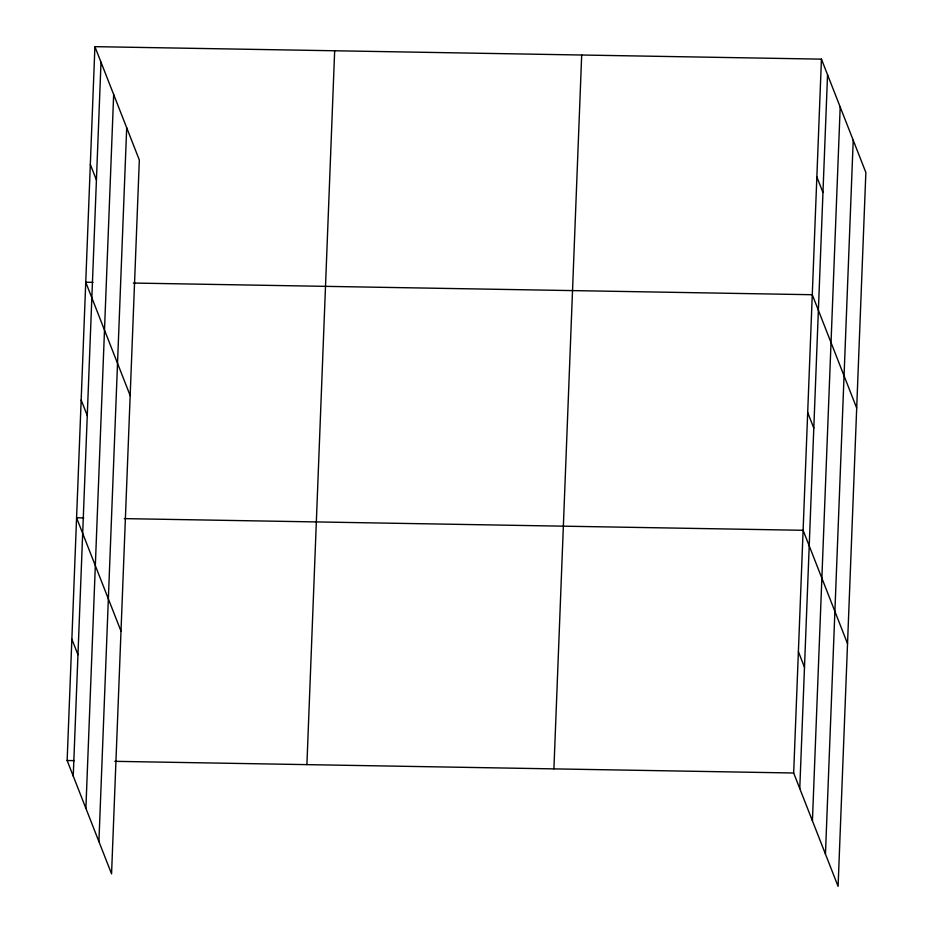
<?xml version="1.0" encoding="UTF-8"?>
<svg xmlns="http://www.w3.org/2000/svg" width="933" height="933" viewBox="0 0 933 933"><rect width="100%" height="100%" fill="white"/><g stroke="black" fill="none" stroke-linecap="round" stroke-linejoin="round"><path stroke-width="1.4" d="M94.909 46.65L139.332 159.998L111.563 873.859L67.141 760.512L94.909 46.65L821.437 59.141L865.859 172.488L838.091 886.35L793.668 773.002L821.437 59.141M73.24 776.093L101.009 62.219M85.883 808.351L113.663 94.49M98.91 841.589L126.69 127.728M306.899 764.64L334.667 50.767M553.91 768.885L581.691 55.024M799.768 788.583L827.548 74.722M812.421 820.842L840.19 106.98M825.448 854.092L853.217 140.218M92.973 282.349L85.743 282.221L130.165 395.569M133.407 283.049L812.281 294.723L856.692 408.059M83.807 517.92L76.576 517.803L120.998 631.14M124.241 518.62L803.115 530.294L847.526 643.642M67.141 760.512L74.36 760.64M114.806 761.328L793.668 773.002M816.865 176.932L822.964 192.501M807.698 412.503L813.798 428.084M798.391 651.654L804.491 667.223M90.326 164.441L96.437 180.011M81.159 400.012L87.27 415.582M71.864 639.152L77.964 654.733"/></g></svg>
